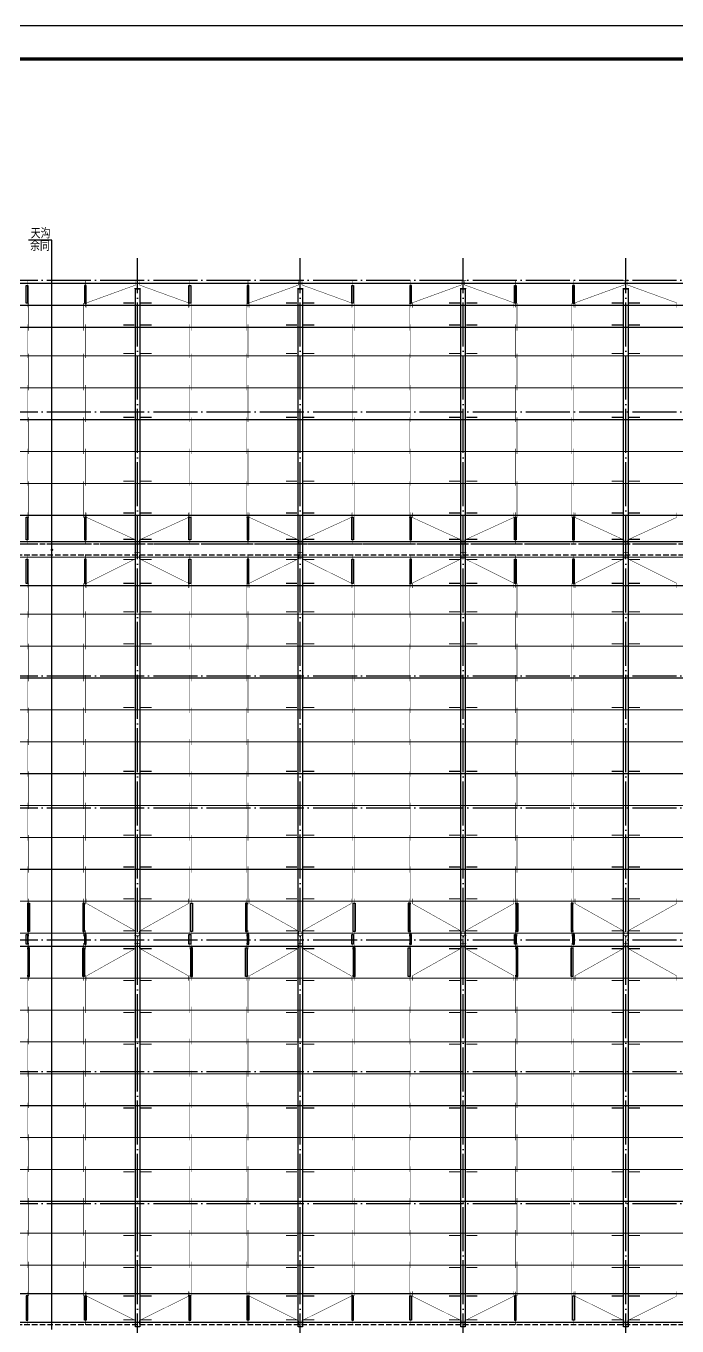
# Model space of a CAD drawing. Extents: x 8844666 to 9156203, y 1662182 to 2655606.
# Drawn here: x 8949517 to 8979117, y 2014410 to 2073532 of the extents above; entities that cross this region are included whole.
import ezdxf

# ---------------------------------------------------------------- set-up
doc = ezdxf.new("R2010")
doc.units = 0
doc.header["$LTSCALE"] = 1000
doc.header["$MEASUREMENT"] = 0
doc.linetypes.add('DASH', pattern=[0.35, 0.25, -0.1])
doc.linetypes.add('DOTE', pattern=[2.42, 2, -0.2, 0.02, -0.2])
for name, color, linetype in [('DIM_LEAD', 3, 'CONTINUOUS'), ('DOTE', 8, 'DOTE'), ('PUB_TITLE', 4, 'CONTINUOUS'), ('屋面隅撑', 6, 'CONTINUOUS'), ('柱', 2, 'CONTINUOUS'), ('标注文字', 3, 'CONTINUOUS'), ('梁', 4, 'CONTINUOUS'), ('檩条', 150, 'CONTINUOUS'), ('檩条拉条', 1, 'CONTINUOUS')]:
    doc.layers.add(name, color=color, linetype=linetype)
doc.styles.add('TSSD_REIN', font='atssdeng.shx', dxfattribs={"width": 0.7, "bigfont": 'atssdchn.shx'})

msp = doc.modelspace()

# ---------------------------------------------------------------- hatches: boundary and pattern name
at = {"layer": '柱'}
for points in [[(8954729.3, 2061578.5), (8954449.3, 2061578.5), (8954449.3, 2061610.5), (8954577.3, 2061610.5), (8954577.3, 2061946.5), (8954449.3, 2061946.5), (8954449.3, 2061978.5), (8954729.3, 2061978.5), (8954729.3, 2061946.5), (8954601.3, 2061946.5), (8954601.3, 2061610.5), (8954729.3, 2061610.5)], [(8962129.3, 2061578.5), (8961849.3, 2061578.5), (8961849.3, 2061610.5), (8961977.3, 2061610.5), (8961977.3, 2061946.5), (8961849.3, 2061946.5), (8961849.3, 2061978.5), (8962129.3, 2061978.5), (8962129.3, 2061946.5), (8962001.3, 2061946.5), (8962001.3, 2061610.5), (8962129.3, 2061610.5)], [(8969529.3, 2061578.5), (8969249.3, 2061578.5), (8969249.3, 2061610.5), (8969377.3, 2061610.5), (8969377.3, 2061946.5), (8969249.3, 2061946.5), (8969249.3, 2061978.5), (8969529.3, 2061978.5), (8969529.3, 2061946.5), (8969401.3, 2061946.5), (8969401.3, 2061610.5), (8969529.3, 2061610.5)], [(8976929.3, 2061578.5), (8976649.3, 2061578.5), (8976649.3, 2061610.5), (8976777.3, 2061610.5), (8976777.3, 2061946.5), (8976649.3, 2061946.5), (8976649.3, 2061978.5), (8976929.3, 2061978.5), (8976929.3, 2061946.5), (8976801.3, 2061946.5), (8976801.3, 2061610.5), (8976929.3, 2061610.5)], [(8954729.3, 2049578.5), (8954449.3, 2049578.5), (8954449.3, 2049610.5), (8954577.3, 2049610.5), (8954577.3, 2049946.5), (8954449.3, 2049946.5), (8954449.3, 2049978.5), (8954729.3, 2049978.5), (8954729.3, 2049946.5), (8954601.3, 2049946.5), (8954601.3, 2049610.5), (8954729.3, 2049610.5)], [(8962129.3, 2049578.5), (8961849.3, 2049578.5), (8961849.3, 2049610.5), (8961977.3, 2049610.5), (8961977.3, 2049946.5), (8961849.3, 2049946.5), (8961849.3, 2049978.5), (8962129.3, 2049978.5), (8962129.3, 2049946.5), (8962001.3, 2049946.5), (8962001.3, 2049610.5), (8962129.3, 2049610.5)], [(8969529.3, 2049578.5), (8969249.3, 2049578.5), (8969249.3, 2049610.5), (8969377.3, 2049610.5), (8969377.3, 2049946.5), (8969249.3, 2049946.5), (8969249.3, 2049978.5), (8969529.3, 2049978.5), (8969529.3, 2049946.5), (8969401.3, 2049946.5), (8969401.3, 2049610.5), (8969529.3, 2049610.5)], [(8976929.3, 2049578.5), (8976649.3, 2049578.5), (8976649.3, 2049610.5), (8976777.3, 2049610.5), (8976777.3, 2049946.5), (8976649.3, 2049946.5), (8976649.3, 2049978.5), (8976929.3, 2049978.5), (8976929.3, 2049946.5), (8976801.3, 2049946.5), (8976801.3, 2049610.5), (8976929.3, 2049610.5)], [(8954729.3, 2031778.5), (8954449.3, 2031778.5), (8954449.3, 2031810.5), (8954577.3, 2031810.5), (8954577.3, 2032146.5), (8954449.3, 2032146.5), (8954449.3, 2032178.5), (8954729.3, 2032178.5), (8954729.3, 2032146.5), (8954601.3, 2032146.5), (8954601.3, 2031810.5), (8954729.3, 2031810.5)], [(8962129.3, 2031778.5), (8961849.3, 2031778.5), (8961849.3, 2031810.5), (8961977.3, 2031810.5), (8961977.3, 2032146.5), (8961849.3, 2032146.5), (8961849.3, 2032178.5), (8962129.3, 2032178.5), (8962129.3, 2032146.5), (8962001.3, 2032146.5), (8962001.3, 2031810.5), (8962129.3, 2031810.5)], [(8969529.3, 2031778.5), (8969249.3, 2031778.5), (8969249.3, 2031810.5), (8969377.3, 2031810.5), (8969377.3, 2032146.5), (8969249.3, 2032146.5), (8969249.3, 2032178.5), (8969529.3, 2032178.5), (8969529.3, 2032146.5), (8969401.3, 2032146.5), (8969401.3, 2031810.5), (8969529.3, 2031810.5)], [(8976929.3, 2031778.5), (8976649.3, 2031778.5), (8976649.3, 2031810.5), (8976777.3, 2031810.5), (8976777.3, 2032146.5), (8976649.3, 2032146.5), (8976649.3, 2032178.5), (8976929.3, 2032178.5), (8976929.3, 2032146.5), (8976801.3, 2032146.5), (8976801.3, 2031810.5), (8976929.3, 2031810.5)]]:
    msp.add_hatch(color=2, dxfattribs=at).paths.add_polyline_path(points)

# ---------------------------------------------------------------- linework, layer by layer
at = {"layer": 'DIM_LEAD'}
msp.add_lwpolyline([(8950696.1, 2014250), (8950696.1, 2063797.3), (8949637.3, 2063797.3)], dxfattribs=at)
at = {"layer": 'DIM_LEAD', "const_width": 60}
msp.add_lwpolyline([(8950666.1, 2049707.9, 1), (8950726.1, 2049707.9, 1)], format="xyb", close=True, dxfattribs=at)
at = {"layer": 'DOTE'}
for p, q in [((8954589.3, 2012978.5), (8954589.3, 2062978.5)), ((8961989.3, 2012978.5), (8961989.3, 2062978.5)), ((8969389.3, 2012978.5), (8969389.3, 2062978.5)), ((8976789.3, 2012978.5), (8976789.3, 2062978.5)), ((8916589.3, 2061978.5), (9125789.3, 2061978.5)), ((8916589.3, 2055978.5), (9125789.3, 2055978.5)), ((8916589.3, 2049978.5), (9125789.3, 2049978.5)), ((8916589.3, 2043978.5), (9125789.3, 2043978.5)), ((8916589.3, 2037978.5), (9125789.3, 2037978.5)), ((8916589.3, 2031978.5), (9125789.3, 2031978.5)), ((8916589.3, 2025978.5), (9125789.3, 2025978.5)), ((8916589.3, 2019978.5), (9125789.3, 2019978.5))]:
    msp.add_line(p, q, dxfattribs=at)
at = {"layer": 'PUB_TITLE'}
msp.add_lwpolyline([(8903902.8, 1984431.6), (9156202.8, 1984431.6), (9156202.8, 2073531.6), (8903902.8, 2073531.6)], close=True, dxfattribs=at)
at = {"layer": 'PUB_TITLE', "const_width": 150}
msp.add_lwpolyline([(8907652.8, 1985931.6), (9154702.8, 1985931.6), (9154702.8, 2072031.6), (8907652.8, 2072031.6)], close=True, dxfattribs=at)
at = {"layer": '屋面隅撑', "const_width": 50}
for points in [[(8953945.9, 2060934.9), (8954445.9, 2060934.9)], [(8955232.7, 2060934.9), (8954732.7, 2060934.9)], [(8961345.9, 2060934.9), (8961845.9, 2060934.9)], [(8962632.7, 2060934.9), (8962132.7, 2060934.9)], [(8968745.9, 2060934.9), (8969245.9, 2060934.9)], [(8970032.7, 2060934.9), (8969532.7, 2060934.9)], [(8976145.9, 2060934.9), (8976645.9, 2060934.9)], [(8977432.7, 2060934.9), (8976932.7, 2060934.9)], [(8953945.9, 2059934.9), (8954445.9, 2059934.9)], [(8955232.7, 2059934.9), (8954732.7, 2059934.9)], [(8961345.9, 2059934.9), (8961845.9, 2059934.9)], [(8962632.7, 2059934.9), (8962132.7, 2059934.9)], [(8968745.9, 2059934.9), (8969245.9, 2059934.9)], [(8970032.7, 2059934.9), (8969532.7, 2059934.9)], [(8976145.9, 2059934.9), (8976645.9, 2059934.9)], [(8977432.7, 2059934.9), (8976932.7, 2059934.9)], [(8953945.9, 2058634.9), (8954445.9, 2058634.9)], [(8955232.7, 2058634.9), (8954732.7, 2058634.9)], [(8961345.9, 2058634.9), (8961845.9, 2058634.9)], [(8962632.7, 2058634.9), (8962132.7, 2058634.9)], [(8968745.9, 2058634.9), (8969245.9, 2058634.9)], [(8970032.7, 2058634.9), (8969532.7, 2058634.9)], [(8976145.9, 2058634.9), (8976645.9, 2058634.9)], [(8977432.7, 2058634.9), (8976932.7, 2058634.9)], [(8953945.9, 2055734.9), (8954445.9, 2055734.9)], [(8955232.7, 2055734.9), (8954732.7, 2055734.9)], [(8961345.9, 2055734.9), (8961845.9, 2055734.9)], [(8962632.7, 2055734.9), (8962132.7, 2055734.9)], [(8968745.9, 2055734.9), (8969245.9, 2055734.9)], [(8970032.7, 2055734.9), (8969532.7, 2055734.9)], [(8976145.9, 2055734.9), (8976645.9, 2055734.9)], [(8977432.7, 2055734.9), (8976932.7, 2055734.9)], [(8953945.9, 2052834.9), (8954445.9, 2052834.9)], [(8955232.7, 2052834.9), (8954732.7, 2052834.9)], [(8961345.9, 2052834.9), (8961845.9, 2052834.9)], [(8962632.7, 2052834.9), (8962132.7, 2052834.9)], [(8968745.9, 2052834.9), (8969245.9, 2052834.9)], [(8970032.7, 2052834.9), (8969532.7, 2052834.9)], [(8976145.9, 2052834.9), (8976645.9, 2052834.9)], [(8977432.7, 2052834.9), (8976932.7, 2052834.9)], [(8953945.9, 2051384.9), (8954445.9, 2051384.9)], [(8955232.7, 2051384.9), (8954732.7, 2051384.9)], [(8961345.9, 2051384.9), (8961845.9, 2051384.9)], [(8962632.7, 2051384.9), (8962132.7, 2051384.9)], [(8968745.9, 2051384.9), (8969245.9, 2051384.9)], [(8970032.7, 2051384.9), (8969532.7, 2051384.9)], [(8976145.9, 2051384.9), (8976645.9, 2051384.9)], [(8977432.7, 2051384.9), (8976932.7, 2051384.9)], [(8953945.9, 2050184.9), (8954445.9, 2050184.9)], [(8955232.7, 2050184.9), (8954732.7, 2050184.9)], [(8961345.9, 2050184.9), (8961845.9, 2050184.9)], [(8962632.7, 2050184.9), (8962132.7, 2050184.9)], [(8968745.9, 2050184.9), (8969245.9, 2050184.9)], [(8970032.7, 2050184.9), (8969532.7, 2050184.9)], [(8976145.9, 2050184.9), (8976645.9, 2050184.9)], [(8977432.7, 2050184.9), (8976932.7, 2050184.9)], [(8953945.9, 2049272.2), (8954445.9, 2049272.2)], [(8955232.7, 2049272.2), (8954732.7, 2049272.2)], [(8961345.9, 2049272.2), (8961845.9, 2049272.2)], [(8962632.7, 2049272.2), (8962132.7, 2049272.2)], [(8968745.9, 2049272.2), (8969245.9, 2049272.2)], [(8970032.7, 2049272.2), (8969532.7, 2049272.2)], [(8976145.9, 2049272.2), (8976645.9, 2049272.2)], [(8977432.7, 2049272.2), (8976932.7, 2049272.2)], [(8953945.9, 2048184.9), (8954445.9, 2048184.9)], [(8955232.7, 2048184.9), (8954732.7, 2048184.9)], [(8961345.9, 2048184.9), (8961845.9, 2048184.9)], [(8962632.7, 2048184.9), (8962132.7, 2048184.9)], [(8968745.9, 2048184.9), (8969245.9, 2048184.9)], [(8970032.7, 2048184.9), (8969532.7, 2048184.9)], [(8976145.9, 2048184.9), (8976645.9, 2048184.9)], [(8977432.7, 2048184.9), (8976932.7, 2048184.9)], [(8953945.9, 2046884.9), (8954445.9, 2046884.9)], [(8955232.7, 2046884.9), (8954732.7, 2046884.9)], [(8961345.9, 2046884.9), (8961845.9, 2046884.9)], [(8962632.7, 2046884.9), (8962132.7, 2046884.9)], [(8968745.9, 2046884.9), (8969245.9, 2046884.9)], [(8970032.7, 2046884.9), (8969532.7, 2046884.9)], [(8976145.9, 2046884.9), (8976645.9, 2046884.9)], [(8977432.7, 2046884.9), (8976932.7, 2046884.9)], [(8953945.9, 2045434.9), (8954445.9, 2045434.9)], [(8955232.7, 2045434.9), (8954732.7, 2045434.9)], [(8961345.9, 2045434.9), (8961845.9, 2045434.9)], [(8962632.7, 2045434.9), (8962132.7, 2045434.9)], [(8968745.9, 2045434.9), (8969245.9, 2045434.9)], [(8970032.7, 2045434.9), (8969532.7, 2045434.9)], [(8976145.9, 2045434.9), (8976645.9, 2045434.9)], [(8977432.7, 2045434.9), (8976932.7, 2045434.9)], [(8953945.9, 2042534.9), (8954445.9, 2042534.9)], [(8955232.7, 2042534.9), (8954732.7, 2042534.9)], [(8961345.9, 2042534.9), (8961845.9, 2042534.9)], [(8962632.7, 2042534.9), (8962132.7, 2042534.9)], [(8968745.9, 2042534.9), (8969245.9, 2042534.9)], [(8970032.7, 2042534.9), (8969532.7, 2042534.9)], [(8976145.9, 2042534.9), (8976645.9, 2042534.9)], [(8977432.7, 2042534.9), (8976932.7, 2042534.9)], [(8953945.9, 2039634.9), (8954445.9, 2039634.9)], [(8955232.7, 2039634.9), (8954732.7, 2039634.9)], [(8961345.9, 2039634.9), (8961845.9, 2039634.9)], [(8962632.7, 2039634.9), (8962132.7, 2039634.9)], [(8968745.9, 2039634.9), (8969245.9, 2039634.9)], [(8970032.7, 2039634.9), (8969532.7, 2039634.9)], [(8976145.9, 2039634.9), (8976645.9, 2039634.9)], [(8977432.7, 2039634.9), (8976932.7, 2039634.9)], [(8953945.9, 2036734.9), (8954445.9, 2036734.9)], [(8955232.7, 2036734.9), (8954732.7, 2036734.9)], [(8961345.9, 2036734.9), (8961845.9, 2036734.9)], [(8962632.7, 2036734.9), (8962132.7, 2036734.9)], [(8968745.9, 2036734.9), (8969245.9, 2036734.9)], [(8970032.7, 2036734.9), (8969532.7, 2036734.9)], [(8976145.9, 2036734.9), (8976645.9, 2036734.9)], [(8977432.7, 2036734.9), (8976932.7, 2036734.9)], [(8953945.9, 2035284.9), (8954445.9, 2035284.9)], [(8955232.7, 2035284.9), (8954732.7, 2035284.9)], [(8961345.9, 2035284.9), (8961845.9, 2035284.9)], [(8962632.7, 2035284.9), (8962132.7, 2035284.9)], [(8968745.9, 2035284.9), (8969245.9, 2035284.9)], [(8970032.7, 2035284.9), (8969532.7, 2035284.9)], [(8976145.9, 2035284.9), (8976645.9, 2035284.9)], [(8977432.7, 2035284.9), (8976932.7, 2035284.9)], [(8953945.9, 2033834.9), (8954445.9, 2033834.9)], [(8955232.7, 2033834.9), (8954732.7, 2033834.9)], [(8961345.9, 2033834.9), (8961845.9, 2033834.9)], [(8962632.7, 2033834.9), (8962132.7, 2033834.9)], [(8968745.9, 2033834.9), (8969245.9, 2033834.9)], [(8970032.7, 2033834.9), (8969532.7, 2033834.9)], [(8976145.9, 2033834.9), (8976645.9, 2033834.9)], [(8977432.7, 2033834.9), (8976932.7, 2033834.9)], [(8953945.9, 2032384.9), (8954445.9, 2032384.9)], [(8955232.7, 2032384.9), (8954732.7, 2032384.9)], [(8961345.9, 2032384.9), (8961845.9, 2032384.9)], [(8962632.7, 2032384.9), (8962132.7, 2032384.9)], [(8968745.9, 2032384.9), (8969245.9, 2032384.9)], [(8970032.7, 2032384.9), (8969532.7, 2032384.9)], [(8976145.9, 2032384.9), (8976645.9, 2032384.9)], [(8977432.7, 2032384.9), (8976932.7, 2032384.9)], [(8953945.9, 2031572.2), (8954445.9, 2031572.2)], [(8955232.7, 2031572.2), (8954732.7, 2031572.2)], [(8961345.9, 2031572.2), (8961845.9, 2031572.2)], [(8962632.7, 2031572.2), (8962132.7, 2031572.2)], [(8968745.9, 2031572.2), (8969245.9, 2031572.2)], [(8970032.7, 2031572.2), (8969532.7, 2031572.2)], [(8976145.9, 2031572.2), (8976645.9, 2031572.2)], [(8977432.7, 2031572.2), (8976932.7, 2031572.2)], [(8953945.9, 2030122.2), (8954445.9, 2030122.2)], [(8955232.7, 2030122.2), (8954732.7, 2030122.2)], [(8961345.9, 2030122.2), (8961845.9, 2030122.2)], [(8962632.7, 2030122.2), (8962132.7, 2030122.2)], [(8968745.9, 2030122.2), (8969245.9, 2030122.2)], [(8970032.7, 2030122.2), (8969532.7, 2030122.2)], [(8976145.9, 2030122.2), (8976645.9, 2030122.2)], [(8977432.7, 2030122.2), (8976932.7, 2030122.2)], [(8953945.9, 2028672.2), (8954445.9, 2028672.2)], [(8955232.7, 2028672.2), (8954732.7, 2028672.2)], [(8961345.9, 2028672.2), (8961845.9, 2028672.2)], [(8962632.7, 2028672.2), (8962132.7, 2028672.2)], [(8968745.9, 2028672.2), (8969245.9, 2028672.2)], [(8970032.7, 2028672.2), (8969532.7, 2028672.2)], [(8976145.9, 2028672.2), (8976645.9, 2028672.2)], [(8977432.7, 2028672.2), (8976932.7, 2028672.2)], [(8953945.9, 2027222.2), (8954445.9, 2027222.2)], [(8955232.7, 2027222.2), (8954732.7, 2027222.2)], [(8961345.9, 2027222.2), (8961845.9, 2027222.2)], [(8962632.7, 2027222.2), (8962132.7, 2027222.2)], [(8968745.9, 2027222.2), (8969245.9, 2027222.2)], [(8970032.7, 2027222.2), (8969532.7, 2027222.2)], [(8976145.9, 2027222.2), (8976645.9, 2027222.2)], [(8977432.7, 2027222.2), (8976932.7, 2027222.2)], [(8953945.9, 2024322.2), (8954445.9, 2024322.2)], [(8955232.7, 2024322.2), (8954732.7, 2024322.2)], [(8961345.9, 2024322.2), (8961845.9, 2024322.2)], [(8962632.7, 2024322.2), (8962132.7, 2024322.2)], [(8968745.9, 2024322.2), (8969245.9, 2024322.2)], [(8970032.7, 2024322.2), (8969532.7, 2024322.2)], [(8976145.9, 2024322.2), (8976645.9, 2024322.2)], [(8977432.7, 2024322.2), (8976932.7, 2024322.2)], [(8953945.9, 2021422.2), (8954445.9, 2021422.2)], [(8955232.7, 2021422.2), (8954732.7, 2021422.2)], [(8961345.9, 2021422.2), (8961845.9, 2021422.2)], [(8962632.7, 2021422.2), (8962132.7, 2021422.2)], [(8968745.9, 2021422.2), (8969245.9, 2021422.2)], [(8970032.7, 2021422.2), (8969532.7, 2021422.2)], [(8976145.9, 2021422.2), (8976645.9, 2021422.2)], [(8977432.7, 2021422.2), (8976932.7, 2021422.2)], [(8953945.9, 2018522.2), (8954445.9, 2018522.2)], [(8955232.7, 2018522.2), (8954732.7, 2018522.2)], [(8961345.9, 2018522.2), (8961845.9, 2018522.2)], [(8962632.7, 2018522.2), (8962132.7, 2018522.2)], [(8968745.9, 2018522.2), (8969245.9, 2018522.2)], [(8970032.7, 2018522.2), (8969532.7, 2018522.2)], [(8976145.9, 2018522.2), (8976645.9, 2018522.2)], [(8977432.7, 2018522.2), (8976932.7, 2018522.2)], [(8953945.9, 2017072.2), (8954445.9, 2017072.2)], [(8955232.7, 2017072.2), (8954732.7, 2017072.2)], [(8961345.9, 2017072.2), (8961845.9, 2017072.2)], [(8962632.7, 2017072.2), (8962132.7, 2017072.2)], [(8968745.9, 2017072.2), (8969245.9, 2017072.2)], [(8970032.7, 2017072.2), (8969532.7, 2017072.2)], [(8976145.9, 2017072.2), (8976645.9, 2017072.2)], [(8977432.7, 2017072.2), (8976932.7, 2017072.2)], [(8953945.9, 2015772.2), (8954445.9, 2015772.2)], [(8955232.7, 2015772.2), (8954732.7, 2015772.2)], [(8961345.9, 2015772.2), (8961845.9, 2015772.2)], [(8962632.7, 2015772.2), (8962132.7, 2015772.2)], [(8968745.9, 2015772.2), (8969245.9, 2015772.2)], [(8970032.7, 2015772.2), (8969532.7, 2015772.2)], [(8976145.9, 2015772.2), (8976645.9, 2015772.2)], [(8977432.7, 2015772.2), (8976932.7, 2015772.2)], [(8953945.9, 2014684.9), (8954445.9, 2014684.9)], [(8955232.7, 2014684.9), (8954732.7, 2014684.9)], [(8961345.9, 2014684.9), (8961845.9, 2014684.9)], [(8962632.7, 2014684.9), (8962132.7, 2014684.9)], [(8968745.9, 2014684.9), (8969245.9, 2014684.9)], [(8970032.7, 2014684.9), (8969532.7, 2014684.9)], [(8976145.9, 2014684.9), (8976645.9, 2014684.9)], [(8977432.7, 2014684.9), (8976932.7, 2014684.9)]]:
    msp.add_lwpolyline(points, dxfattribs=at)
at = {"layer": '柱', "color": 2, "const_width": 5}
for points in [[(8954729.3, 2061578.5), (8954449.3, 2061578.5), (8954449.3, 2061610.5), (8954577.3, 2061610.5), (8954577.3, 2061946.5), (8954449.3, 2061946.5), (8954449.3, 2061978.5), (8954729.3, 2061978.5), (8954729.3, 2061946.5), (8954601.3, 2061946.5), (8954601.3, 2061610.5), (8954729.3, 2061610.5)], [(8962129.3, 2061578.5), (8961849.3, 2061578.5), (8961849.3, 2061610.5), (8961977.3, 2061610.5), (8961977.3, 2061946.5), (8961849.3, 2061946.5), (8961849.3, 2061978.5), (8962129.3, 2061978.5), (8962129.3, 2061946.5), (8962001.3, 2061946.5), (8962001.3, 2061610.5), (8962129.3, 2061610.5)], [(8969529.3, 2061578.5), (8969249.3, 2061578.5), (8969249.3, 2061610.5), (8969377.3, 2061610.5), (8969377.3, 2061946.5), (8969249.3, 2061946.5), (8969249.3, 2061978.5), (8969529.3, 2061978.5), (8969529.3, 2061946.5), (8969401.3, 2061946.5), (8969401.3, 2061610.5), (8969529.3, 2061610.5)], [(8976929.3, 2061578.5), (8976649.3, 2061578.5), (8976649.3, 2061610.5), (8976777.3, 2061610.5), (8976777.3, 2061946.5), (8976649.3, 2061946.5), (8976649.3, 2061978.5), (8976929.3, 2061978.5), (8976929.3, 2061946.5), (8976801.3, 2061946.5), (8976801.3, 2061610.5), (8976929.3, 2061610.5)], [(8954729.3, 2049578.5), (8954449.3, 2049578.5), (8954449.3, 2049610.5), (8954577.3, 2049610.5), (8954577.3, 2049946.5), (8954449.3, 2049946.5), (8954449.3, 2049978.5), (8954729.3, 2049978.5), (8954729.3, 2049946.5), (8954601.3, 2049946.5), (8954601.3, 2049610.5), (8954729.3, 2049610.5)], [(8962129.3, 2049578.5), (8961849.3, 2049578.5), (8961849.3, 2049610.5), (8961977.3, 2049610.5), (8961977.3, 2049946.5), (8961849.3, 2049946.5), (8961849.3, 2049978.5), (8962129.3, 2049978.5), (8962129.3, 2049946.5), (8962001.3, 2049946.5), (8962001.3, 2049610.5), (8962129.3, 2049610.5)], [(8969529.3, 2049578.5), (8969249.3, 2049578.5), (8969249.3, 2049610.5), (8969377.3, 2049610.5), (8969377.3, 2049946.5), (8969249.3, 2049946.5), (8969249.3, 2049978.5), (8969529.3, 2049978.5), (8969529.3, 2049946.5), (8969401.3, 2049946.5), (8969401.3, 2049610.5), (8969529.3, 2049610.5)], [(8976929.3, 2049578.5), (8976649.3, 2049578.5), (8976649.3, 2049610.5), (8976777.3, 2049610.5), (8976777.3, 2049946.5), (8976649.3, 2049946.5), (8976649.3, 2049978.5), (8976929.3, 2049978.5), (8976929.3, 2049946.5), (8976801.3, 2049946.5), (8976801.3, 2049610.5), (8976929.3, 2049610.5)], [(8954729.3, 2031778.5), (8954449.3, 2031778.5), (8954449.3, 2031810.5), (8954577.3, 2031810.5), (8954577.3, 2032146.5), (8954449.3, 2032146.5), (8954449.3, 2032178.5), (8954729.3, 2032178.5), (8954729.3, 2032146.5), (8954601.3, 2032146.5), (8954601.3, 2031810.5), (8954729.3, 2031810.5)], [(8962129.3, 2031778.5), (8961849.3, 2031778.5), (8961849.3, 2031810.5), (8961977.3, 2031810.5), (8961977.3, 2032146.5), (8961849.3, 2032146.5), (8961849.3, 2032178.5), (8962129.3, 2032178.5), (8962129.3, 2032146.5), (8962001.3, 2032146.5), (8962001.3, 2031810.5), (8962129.3, 2031810.5)], [(8969529.3, 2031778.5), (8969249.3, 2031778.5), (8969249.3, 2031810.5), (8969377.3, 2031810.5), (8969377.3, 2032146.5), (8969249.3, 2032146.5), (8969249.3, 2032178.5), (8969529.3, 2032178.5), (8969529.3, 2032146.5), (8969401.3, 2032146.5), (8969401.3, 2031810.5), (8969529.3, 2031810.5)], [(8976929.3, 2031778.5), (8976649.3, 2031778.5), (8976649.3, 2031810.5), (8976777.3, 2031810.5), (8976777.3, 2032146.5), (8976649.3, 2032146.5), (8976649.3, 2032178.5), (8976929.3, 2032178.5), (8976929.3, 2032146.5), (8976801.3, 2032146.5), (8976801.3, 2031810.5), (8976929.3, 2031810.5)]]:
    msp.add_lwpolyline(points, close=True, dxfattribs=at)
at = {"layer": '梁'}
for points in [[(8954489.3, 2061578.5), (8954689.3, 2061578.5), (8954689.3, 2014378.5), (8954489.3, 2014378.5)], [(8961889.3, 2061578.5), (8962089.3, 2061578.5), (8962089.3, 2014378.5), (8961889.3, 2014378.5)], [(8969289.3, 2061578.5), (8969489.3, 2061578.5), (8969489.3, 2014378.5), (8969289.3, 2014378.5)], [(8976689.3, 2061578.5), (8976889.3, 2061578.5), (8976889.3, 2014378.5), (8976689.3, 2014378.5)]]:
    msp.add_lwpolyline(points, close=True, dxfattribs=at)
at = {"layer": '檩条', "const_width": 50}
for points in [[(8917589.3, 2061828.5), (9021329.3, 2061828.5)], [(8917589.3, 2060828.5), (9021329.3, 2060828.5)], [(8917589.3, 2059828.5), (9021329.3, 2059828.5)], [(8917589.3, 2058528.5), (9021329.3, 2058528.5)], [(8917589.3, 2057078.5), (9021329.3, 2057078.5)], [(8917589.3, 2055628.5), (9021329.3, 2055628.5)], [(8917589.3, 2054178.5), (9021329.3, 2054178.5)], [(8917589.3, 2052728.5), (9021329.3, 2052728.5)], [(8917589.3, 2051278.5), (9021329.3, 2051278.5)], [(8917589.3, 2050078.5), (9021329.3, 2050078.5)], [(8917589.3, 2049378.5), (9124789.3, 2049378.5)], [(8917589.3, 2048078.5), (9124789.3, 2048078.5)], [(8917589.3, 2046778.5), (9124789.3, 2046778.5)], [(8917589.3, 2045328.5), (9124789.3, 2045328.5)], [(8917589.3, 2043878.5), (9124789.3, 2043878.5)], [(8917589.3, 2042428.5), (9124789.3, 2042428.5)], [(8917589.3, 2040978.5), (9124789.3, 2040978.5)], [(8917589.3, 2039528.5), (9124789.3, 2039528.5)], [(8917589.3, 2038078.5), (9124789.3, 2038078.5)], [(8917589.3, 2036628.5), (9124789.3, 2036628.5)], [(8917589.3, 2035178.5), (9124789.3, 2035178.5)], [(8917589.3, 2033728.5), (9124789.3, 2033728.5)], [(8917589.3, 2032278.5), (9124789.3, 2032278.5)], [(8917589.3, 2031678.5), (9124789.3, 2031678.5)], [(8917589.3, 2030228.5), (9124789.3, 2030228.5)], [(8917589.3, 2028778.5), (9124789.3, 2028778.5)], [(8917589.3, 2027328.5), (9124789.3, 2027328.5)], [(8917589.3, 2025878.5), (9124789.3, 2025878.5)], [(8917589.3, 2024428.5), (9124789.3, 2024428.5)], [(8917589.3, 2022978.5), (9124789.3, 2022978.5)], [(8917589.3, 2021528.5), (9124789.3, 2021528.5)], [(8917589.3, 2020078.5), (9124789.3, 2020078.5)], [(8917589.3, 2018628.5), (9124789.3, 2018628.5)], [(8917589.3, 2017178.5), (9124789.3, 2017178.5)], [(8917589.3, 2015878.5), (9124789.3, 2015878.5)], [(8917589.3, 2014578.5), (9124789.3, 2014578.5)]]:
    msp.add_lwpolyline(points, dxfattribs=at)
at = {"layer": '檩条', "linetype": 'DASH'}
for points in [[(8917589.3, 2049978.5), (9124789.3, 2049978.5)], [(8917589.3, 2049478.5), (9124789.3, 2049478.5)], [(8917589.3, 2014478.5), (9124789.3, 2014478.5)]]:
    msp.add_lwpolyline(points, dxfattribs=at)
at = {"layer": '檩条拉条', "color": 3}
for points in [[(8949526.5, 2061737.1), (8949606.5, 2061737.1), (8949606.5, 2060920.7), (8949526.5, 2060920.7)], [(8952252.2, 2061737.1), (8952172.2, 2061737.1), (8952172.2, 2060920.7), (8952252.2, 2060920.7)], [(8956926.5, 2061737.1), (8957006.5, 2061737.1), (8957006.5, 2060920.7), (8956926.5, 2060920.7)], [(8959652.2, 2061737.1), (8959572.2, 2061737.1), (8959572.2, 2060920.7), (8959652.2, 2060920.7)], [(8964326.5, 2061737.1), (8964406.5, 2061737.1), (8964406.5, 2060920.7), (8964326.5, 2060920.7)], [(8967052.2, 2061737.1), (8966972.2, 2061737.1), (8966972.2, 2060920.7), (8967052.2, 2060920.7)], [(8971726.5, 2061737.1), (8971806.5, 2061737.1), (8971806.5, 2060920.7), (8971726.5, 2060920.7)], [(8974452.2, 2061737.1), (8974372.2, 2061737.1), (8974372.2, 2060920.7), (8974452.2, 2060920.7)], [(8949526.5, 2051187.1), (8949606.5, 2051187.1), (8949606.5, 2050155.7), (8949526.5, 2050155.7)], [(8952252.2, 2051187.1), (8952172.2, 2051187.1), (8952172.2, 2050155.7), (8952252.2, 2050155.7)], [(8956926.5, 2051187.1), (8957006.5, 2051187.1), (8957006.5, 2050155.7), (8956926.5, 2050155.7)], [(8959652.2, 2051187.1), (8959572.2, 2051187.1), (8959572.2, 2050155.7), (8959652.2, 2050155.7)], [(8964326.5, 2051187.1), (8964406.5, 2051187.1), (8964406.5, 2050155.7), (8964326.5, 2050155.7)], [(8967052.2, 2051187.1), (8966972.2, 2051187.1), (8966972.2, 2050155.7), (8967052.2, 2050155.7)], [(8971726.5, 2051187.1), (8971806.5, 2051187.1), (8971806.5, 2050155.7), (8971726.5, 2050155.7)], [(8974452.2, 2051187.1), (8974372.2, 2051187.1), (8974372.2, 2050155.7), (8974452.2, 2050155.7)], [(8949526.5, 2049287.1), (8949606.5, 2049287.1), (8949606.5, 2048170.7), (8949526.5, 2048170.7)], [(8952252.2, 2049287.1), (8952172.2, 2049287.1), (8952172.2, 2048170.7), (8952252.2, 2048170.7)], [(8956926.5, 2049287.1), (8957006.5, 2049287.1), (8957006.5, 2048170.7), (8956926.5, 2048170.7)], [(8959652.2, 2049287.1), (8959572.2, 2049287.1), (8959572.2, 2048170.7), (8959652.2, 2048170.7)], [(8964326.5, 2049287.1), (8964406.5, 2049287.1), (8964406.5, 2048170.7), (8964326.5, 2048170.7)], [(8967052.2, 2049287.1), (8966972.2, 2049287.1), (8966972.2, 2048170.7), (8967052.2, 2048170.7)], [(8971726.5, 2049287.1), (8971806.5, 2049287.1), (8971806.5, 2048170.7), (8971726.5, 2048170.7)], [(8974452.2, 2049287.1), (8974372.2, 2049287.1), (8974372.2, 2048170.7), (8974452.2, 2048170.7)], [(8949600, 2033645.2), (8949680, 2033645.2), (8949680, 2032349.4), (8949600, 2032349.4)], [(8952178.7, 2033645.2), (8952098.7, 2033645.2), (8952098.7, 2032349.4), (8952178.7, 2032349.4)], [(8957000, 2033645.2), (8957080, 2033645.2), (8957080, 2032349.4), (8957000, 2032349.4)], [(8959578.7, 2033645.2), (8959498.7, 2033645.2), (8959498.7, 2032349.4), (8959578.7, 2032349.4)], [(8964400, 2033645.2), (8964480, 2033645.2), (8964480, 2032349.4), (8964400, 2032349.4)], [(8966978.7, 2033645.2), (8966898.7, 2033645.2), (8966898.7, 2032349.4), (8966978.7, 2032349.4)], [(8971800, 2033645.2), (8971880, 2033645.2), (8971880, 2032349.4), (8971800, 2032349.4)], [(8974378.7, 2033645.2), (8974298.7, 2033645.2), (8974298.7, 2032349.4), (8974378.7, 2032349.4)], [(8949526.5, 2032211.6), (8949606.5, 2032211.6), (8949606.5, 2031773.3), (8949526.5, 2031773.3)], [(8952252.2, 2032211.6), (8952172.2, 2032211.6), (8952172.2, 2031773.3), (8952252.2, 2031773.3)], [(8956926.5, 2032211.6), (8957006.5, 2032211.6), (8957006.5, 2031773.3), (8956926.5, 2031773.3)], [(8959652.2, 2032211.6), (8959572.2, 2032211.6), (8959572.2, 2031773.3), (8959652.2, 2031773.3)], [(8964326.5, 2032211.6), (8964406.5, 2032211.6), (8964406.5, 2031773.3), (8964326.5, 2031773.3)], [(8967052.2, 2032211.6), (8966972.2, 2032211.6), (8966972.2, 2031773.3), (8967052.2, 2031773.3)], [(8971726.5, 2032211.6), (8971806.5, 2032211.6), (8971806.5, 2031773.3), (8971726.5, 2031773.3)], [(8974452.2, 2032211.6), (8974372.2, 2032211.6), (8974372.2, 2031773.3), (8974452.2, 2031773.3)], [(8949600, 2030311.9), (8949680, 2030311.9), (8949680, 2031607.7), (8949600, 2031607.7)], [(8952178.7, 2030311.9), (8952098.7, 2030311.9), (8952098.7, 2031607.7), (8952178.7, 2031607.7)], [(8957000, 2030311.9), (8957080, 2030311.9), (8957080, 2031607.7), (8957000, 2031607.7)], [(8959578.7, 2030311.9), (8959498.7, 2030311.9), (8959498.7, 2031607.7), (8959578.7, 2031607.7)], [(8964400, 2030311.9), (8964480, 2030311.9), (8964480, 2031607.7), (8964400, 2031607.7)], [(8966978.7, 2030311.9), (8966898.7, 2030311.9), (8966898.7, 2031607.7), (8966978.7, 2031607.7)], [(8971800, 2030311.9), (8971880, 2030311.9), (8971880, 2031607.7), (8971800, 2031607.7)], [(8974378.7, 2030311.9), (8974298.7, 2030311.9), (8974298.7, 2031607.7), (8974378.7, 2031607.7)], [(8949526.5, 2014670), (8949606.5, 2014670), (8949606.5, 2015786.4), (8949526.5, 2015786.4)], [(8952252.2, 2014670), (8952172.2, 2014670), (8952172.2, 2015786.4), (8952252.2, 2015786.4)], [(8956926.5, 2014670), (8957006.5, 2014670), (8957006.5, 2015786.4), (8956926.5, 2015786.4)], [(8959652.2, 2014670), (8959572.2, 2014670), (8959572.2, 2015786.4), (8959652.2, 2015786.4)], [(8964326.5, 2014670), (8964406.5, 2014670), (8964406.5, 2015786.4), (8964326.5, 2015786.4)], [(8967052.2, 2014670), (8966972.2, 2014670), (8966972.2, 2015786.4), (8967052.2, 2015786.4)], [(8971726.5, 2014670), (8971806.5, 2014670), (8971806.5, 2015786.4), (8971726.5, 2015786.4)], [(8974452.2, 2014670), (8974372.2, 2014670), (8974372.2, 2015786.4), (8974452.2, 2015786.4)]]:
    msp.add_lwpolyline(points, close=True, dxfattribs=at)
at = {"layer": '檩条拉条', "color": 1, "const_width": 20}
for points in [[(8949566.5, 2061958.8), (8949566.5, 2060734.5)], [(8952212.2, 2061958.8), (8952212.2, 2060734.5)], [(8954514.5, 2061920.2), (8954514.5, 2061755.1), (8952281.3, 2060943.1), (8952281.3, 2060721.5)], [(8954664.2, 2061920.2), (8954664.2, 2061755.1), (8956897.4, 2060943.1), (8956897.4, 2060721.5)], [(8956966.5, 2061958.8), (8956966.5, 2060734.5)], [(8959612.2, 2061958.8), (8959612.2, 2060734.5)], [(8961914.5, 2061920.2), (8961914.5, 2061755.1), (8959681.3, 2060943.1), (8959681.3, 2060721.5)], [(8962064.2, 2061920.2), (8962064.2, 2061755.1), (8964297.4, 2060943.1), (8964297.4, 2060721.5)], [(8964366.5, 2061958.8), (8964366.5, 2060734.5)], [(8967012.2, 2061958.8), (8967012.2, 2060734.5)], [(8969314.5, 2061920.2), (8969314.5, 2061755.1), (8967081.3, 2060943.1), (8967081.3, 2060721.5)], [(8969464.2, 2061920.2), (8969464.2, 2061755.1), (8971697.4, 2060943.1), (8971697.4, 2060721.5)], [(8971766.5, 2061958.8), (8971766.5, 2060734.5)], [(8974412.2, 2061958.8), (8974412.2, 2060734.5)], [(8976714.5, 2061920.2), (8976714.5, 2061755.1), (8974481.3, 2060943.1), (8974481.3, 2060721.5)], [(8976864.2, 2061920.2), (8976864.2, 2061755.1), (8979097.4, 2060943.1), (8979097.4, 2060721.5)], [(8949640, 2060936.6), (8949640, 2059678.7)], [(8952138.7, 2060936.6), (8952138.7, 2059678.7)], [(8957040, 2060936.6), (8957040, 2059678.7)], [(8959538.7, 2060936.6), (8959538.7, 2059678.7)], [(8964440, 2060936.6), (8964440, 2059678.7)], [(8966938.7, 2060936.6), (8966938.7, 2059678.7)], [(8971840, 2060936.6), (8971840, 2059678.7)], [(8974338.7, 2060936.6), (8974338.7, 2059678.7)], [(8949566.5, 2059958.8), (8949566.5, 2058433.6)], [(8952212.2, 2059958.8), (8952212.2, 2058433.6)], [(8956966.5, 2059958.8), (8956966.5, 2058433.6)], [(8959612.2, 2059958.8), (8959612.2, 2058433.6)], [(8964366.5, 2059958.8), (8964366.5, 2058433.6)], [(8967012.2, 2059958.8), (8967012.2, 2058433.6)], [(8971766.5, 2059958.8), (8971766.5, 2058433.6)], [(8974412.2, 2059958.8), (8974412.2, 2058433.6)], [(8949640, 2058635.7), (8949640, 2056963.5)], [(8952138.7, 2058635.7), (8952138.7, 2056963.5)], [(8957040, 2058635.7), (8957040, 2056963.5)], [(8959538.7, 2058635.7), (8959538.7, 2056963.5)], [(8964440, 2058635.7), (8964440, 2056963.5)], [(8966938.7, 2058635.7), (8966938.7, 2056963.5)], [(8971840, 2058635.7), (8971840, 2056963.5)], [(8974338.7, 2058635.7), (8974338.7, 2056963.5)], [(8949566.5, 2057208.8), (8949566.5, 2055527.6)], [(8952212.2, 2057208.8), (8952212.2, 2055527.6)], [(8956966.5, 2057208.8), (8956966.5, 2055527.6)], [(8959612.2, 2057208.8), (8959612.2, 2055527.6)], [(8964366.5, 2057208.8), (8964366.5, 2055527.6)], [(8967012.2, 2057208.8), (8967012.2, 2055527.6)], [(8971766.5, 2057208.8), (8971766.5, 2055527.6)], [(8974412.2, 2057208.8), (8974412.2, 2055527.6)], [(8949640, 2055729.7), (8949640, 2054073)], [(8952138.7, 2055729.7), (8952138.7, 2054073)], [(8957040, 2055729.7), (8957040, 2054073)], [(8959538.7, 2055729.7), (8959538.7, 2054073)], [(8964440, 2055729.7), (8964440, 2054073)], [(8966938.7, 2055729.7), (8966938.7, 2054073)], [(8971840, 2055729.7), (8971840, 2054073)], [(8974338.7, 2055729.7), (8974338.7, 2054073)], [(8949566.5, 2054308.8), (8949566.5, 2052627.6)], [(8952212.2, 2054308.8), (8952212.2, 2052627.6)], [(8956966.5, 2054308.8), (8956966.5, 2052627.6)], [(8959612.2, 2054308.8), (8959612.2, 2052627.6)], [(8964366.5, 2054308.8), (8964366.5, 2052627.6)], [(8967012.2, 2054308.8), (8967012.2, 2052627.6)], [(8971766.5, 2054308.8), (8971766.5, 2052627.6)], [(8974412.2, 2054308.8), (8974412.2, 2052627.6)], [(8949640, 2052829.7), (8949640, 2051173)], [(8952138.7, 2052829.7), (8952138.7, 2051173)], [(8957040, 2052829.7), (8957040, 2051173)], [(8959538.7, 2052829.7), (8959538.7, 2051173)], [(8964440, 2052829.7), (8964440, 2051173)], [(8966938.7, 2052829.7), (8966938.7, 2051173)], [(8971840, 2052829.7), (8971840, 2051173)], [(8974338.7, 2052829.7), (8974338.7, 2051173)], [(8949566.5, 2051408.8), (8949566.5, 2049957.7)], [(8952212.2, 2051408.8), (8952212.2, 2049957.7)], [(8954514.5, 2049991.8), (8954514.5, 2050156.9), (8952281.3, 2051179.6), (8952281.3, 2051401.1)], [(8954664.2, 2049991.8), (8954664.2, 2050156.9), (8956897.4, 2051179.6), (8956897.4, 2051401.1)], [(8956966.5, 2051408.8), (8956966.5, 2049957.7)], [(8959612.2, 2051408.8), (8959612.2, 2049957.7)], [(8961914.5, 2049991.8), (8961914.5, 2050156.9), (8959681.3, 2051179.6), (8959681.3, 2051401.1)], [(8962064.2, 2049991.8), (8962064.2, 2050156.9), (8964297.4, 2051179.6), (8964297.4, 2051401.1)], [(8964366.5, 2051408.8), (8964366.5, 2049957.7)], [(8967012.2, 2051408.8), (8967012.2, 2049957.7)], [(8969314.5, 2049991.8), (8969314.5, 2050156.9), (8967081.3, 2051179.6), (8967081.3, 2051401.1)], [(8969464.2, 2049991.8), (8969464.2, 2050156.9), (8971697.4, 2051179.6), (8971697.4, 2051401.1)], [(8971766.5, 2051408.8), (8971766.5, 2049957.7)], [(8974412.2, 2051408.8), (8974412.2, 2049957.7)], [(8976714.5, 2049991.8), (8976714.5, 2050156.9), (8974481.3, 2051179.6), (8974481.3, 2051401.1)], [(8976864.2, 2049991.8), (8976864.2, 2050156.9), (8979097.4, 2051179.6), (8979097.4, 2051401.1)], [(8949566.5, 2049508.8), (8949566.5, 2047984.5)], [(8952212.2, 2049508.8), (8952212.2, 2047984.5)], [(8954514.5, 2049470.2), (8954514.5, 2049305.1), (8952281.3, 2048193.1), (8952281.3, 2047971.5)], [(8954664.2, 2049470.2), (8954664.2, 2049305.1), (8956897.4, 2048193.1), (8956897.4, 2047971.5)], [(8956966.5, 2049508.8), (8956966.5, 2047984.5)], [(8959612.2, 2049508.8), (8959612.2, 2047984.5)], [(8961914.5, 2049470.2), (8961914.5, 2049305.1), (8959681.3, 2048193.1), (8959681.3, 2047971.5)], [(8962064.2, 2049470.2), (8962064.2, 2049305.1), (8964297.4, 2048193.1), (8964297.4, 2047971.5)], [(8964366.5, 2049508.8), (8964366.5, 2047984.5)], [(8967012.2, 2049508.8), (8967012.2, 2047984.5)], [(8969314.5, 2049470.2), (8969314.5, 2049305.1), (8967081.3, 2048193.1), (8967081.3, 2047971.5)], [(8969464.2, 2049470.2), (8969464.2, 2049305.1), (8971697.4, 2048193.1), (8971697.4, 2047971.5)], [(8971766.5, 2049508.8), (8971766.5, 2047984.5)], [(8974412.2, 2049508.8), (8974412.2, 2047984.5)], [(8976714.5, 2049470.2), (8976714.5, 2049305.1), (8974481.3, 2048193.1), (8974481.3, 2047971.5)], [(8976864.2, 2049470.2), (8976864.2, 2049305.1), (8979097.4, 2048193.1), (8979097.4, 2047971.5)], [(8949640, 2048186.6), (8949640, 2046628.7)], [(8952138.7, 2048186.6), (8952138.7, 2046628.7)], [(8957040, 2048186.6), (8957040, 2046628.7)], [(8959538.7, 2048186.6), (8959538.7, 2046628.7)], [(8964440, 2048186.6), (8964440, 2046628.7)], [(8966938.7, 2048186.6), (8966938.7, 2046628.7)], [(8971840, 2048186.6), (8971840, 2046628.7)], [(8974338.7, 2048186.6), (8974338.7, 2046628.7)], [(8949566.5, 2046908.8), (8949566.5, 2045185.5)], [(8952212.2, 2046908.8), (8952212.2, 2045185.5)], [(8956966.5, 2046908.8), (8956966.5, 2045185.5)], [(8959612.2, 2046908.8), (8959612.2, 2045185.5)], [(8964366.5, 2046908.8), (8964366.5, 2045185.5)], [(8967012.2, 2046908.8), (8967012.2, 2045185.5)], [(8971766.5, 2046908.8), (8971766.5, 2045185.5)], [(8974412.2, 2046908.8), (8974412.2, 2045185.5)], [(8949640, 2045436.6), (8949640, 2043728.7)], [(8952138.7, 2045436.6), (8952138.7, 2043728.7)], [(8957040, 2045436.6), (8957040, 2043728.7)], [(8959538.7, 2045436.6), (8959538.7, 2043728.7)], [(8964440, 2045436.6), (8964440, 2043728.7)], [(8966938.7, 2045436.6), (8966938.7, 2043728.7)], [(8971840, 2045436.6), (8971840, 2043728.7)], [(8974338.7, 2045436.6), (8974338.7, 2043728.7)], [(8949566.5, 2044008.8), (8949566.5, 2042285.5)], [(8952212.2, 2044008.8), (8952212.2, 2042285.5)], [(8956966.5, 2044008.8), (8956966.5, 2042285.5)], [(8959612.2, 2044008.8), (8959612.2, 2042285.5)], [(8964366.5, 2044008.8), (8964366.5, 2042285.5)], [(8967012.2, 2044008.8), (8967012.2, 2042285.5)], [(8971766.5, 2044008.8), (8971766.5, 2042285.5)], [(8974412.2, 2044008.8), (8974412.2, 2042285.5)], [(8949640, 2042536.6), (8949640, 2040828.7)], [(8952138.7, 2042536.6), (8952138.7, 2040828.7)], [(8957040, 2042536.6), (8957040, 2040828.7)], [(8959538.7, 2042536.6), (8959538.7, 2040828.7)], [(8964440, 2042536.6), (8964440, 2040828.7)], [(8966938.7, 2042536.6), (8966938.7, 2040828.7)], [(8971840, 2042536.6), (8971840, 2040828.7)], [(8974338.7, 2042536.6), (8974338.7, 2040828.7)], [(8949566.5, 2041108.8), (8949566.5, 2039385.5)], [(8952212.2, 2041108.8), (8952212.2, 2039385.5)], [(8956966.5, 2041108.8), (8956966.5, 2039385.5)], [(8959612.2, 2041108.8), (8959612.2, 2039385.5)], [(8964366.5, 2041108.8), (8964366.5, 2039385.5)], [(8967012.2, 2041108.8), (8967012.2, 2039385.5)], [(8971766.5, 2041108.8), (8971766.5, 2039385.5)], [(8974412.2, 2041108.8), (8974412.2, 2039385.5)], [(8949640, 2039636.6), (8949640, 2037928.7)], [(8952138.7, 2039636.6), (8952138.7, 2037928.7)], [(8957040, 2039636.6), (8957040, 2037928.7)], [(8959538.7, 2039636.6), (8959538.7, 2037928.7)], [(8964440, 2039636.6), (8964440, 2037928.7)], [(8966938.7, 2039636.6), (8966938.7, 2037928.7)], [(8971840, 2039636.6), (8971840, 2037928.7)], [(8974338.7, 2039636.6), (8974338.7, 2037928.7)], [(8949566.5, 2038208.8), (8949566.5, 2036485.5)], [(8952212.2, 2038208.8), (8952212.2, 2036485.5)], [(8956966.5, 2038208.8), (8956966.5, 2036485.5)], [(8959612.2, 2038208.8), (8959612.2, 2036485.5)], [(8964366.5, 2038208.8), (8964366.5, 2036485.5)], [(8967012.2, 2038208.8), (8967012.2, 2036485.5)], [(8971766.5, 2038208.8), (8971766.5, 2036485.5)], [(8974412.2, 2038208.8), (8974412.2, 2036485.5)], [(8949640, 2036736.6), (8949640, 2035028.7)], [(8952138.7, 2036736.6), (8952138.7, 2035028.7)], [(8957040, 2036736.6), (8957040, 2035028.7)], [(8959538.7, 2036736.6), (8959538.7, 2035028.7)], [(8964440, 2036736.6), (8964440, 2035028.7)], [(8966938.7, 2036736.6), (8966938.7, 2035028.7)], [(8971840, 2036736.6), (8971840, 2035028.7)], [(8974338.7, 2036736.6), (8974338.7, 2035028.7)], [(8949566.5, 2035308.8), (8949566.5, 2033585.5)], [(8952212.2, 2035308.8), (8952212.2, 2033585.5)], [(8956966.5, 2035308.8), (8956966.5, 2033585.5)], [(8959612.2, 2035308.8), (8959612.2, 2033585.5)], [(8964366.5, 2035308.8), (8964366.5, 2033585.5)], [(8967012.2, 2035308.8), (8967012.2, 2033585.5)], [(8971766.5, 2035308.8), (8971766.5, 2033585.5)], [(8974412.2, 2035308.8), (8974412.2, 2033585.5)], [(8949640, 2033836.6), (8949640, 2032128.7)], [(8952138.7, 2033836.6), (8952138.7, 2032128.7)], [(8954514.5, 2032200), (8954514.5, 2032365.2), (8952281.3, 2033619.4), (8952281.3, 2033841)], [(8954664.2, 2032200), (8954664.2, 2032365.2), (8956897.4, 2033619.4), (8956897.4, 2033841)], [(8957040, 2033836.6), (8957040, 2032128.7)], [(8959538.7, 2033836.6), (8959538.7, 2032128.7)], [(8961914.5, 2032200), (8961914.5, 2032365.2), (8959681.3, 2033619.4), (8959681.3, 2033841)], [(8962064.2, 2032200), (8962064.2, 2032365.2), (8964297.4, 2033619.4), (8964297.4, 2033841)], [(8964440, 2033836.6), (8964440, 2032128.7)], [(8966938.7, 2033836.6), (8966938.7, 2032128.7)], [(8969314.5, 2032200), (8969314.5, 2032365.2), (8967081.3, 2033619.4), (8967081.3, 2033841)], [(8969464.2, 2032200), (8969464.2, 2032365.2), (8971697.4, 2033619.4), (8971697.4, 2033841)], [(8971840, 2033836.6), (8971840, 2032128.7)], [(8974338.7, 2033836.6), (8974338.7, 2032128.7)], [(8976714.5, 2032200), (8976714.5, 2032365.2), (8974481.3, 2033619.4), (8974481.3, 2033841)], [(8976864.2, 2032200), (8976864.2, 2032365.2), (8979097.4, 2033619.4), (8979097.4, 2033841)], [(8949566.5, 2032408.8), (8949566.5, 2031547.1)], [(8952212.2, 2032408.8), (8952212.2, 2031547.1)], [(8956966.5, 2032408.8), (8956966.5, 2031547.1)], [(8959612.2, 2032408.8), (8959612.2, 2031547.1)], [(8964366.5, 2032408.8), (8964366.5, 2031547.1)], [(8967012.2, 2032408.8), (8967012.2, 2031547.1)], [(8971766.5, 2032408.8), (8971766.5, 2031547.1)], [(8974412.2, 2032408.8), (8974412.2, 2031547.1)], [(8949640, 2030120.5), (8949640, 2031828.3)], [(8952138.7, 2030120.5), (8952138.7, 2031828.3)], [(8954514.5, 2031757.1), (8954514.5, 2031591.9), (8952281.3, 2030337.7), (8952281.3, 2030116.1)], [(8954664.2, 2031757.1), (8954664.2, 2031591.9), (8956897.4, 2030337.7), (8956897.4, 2030116.1)], [(8957040, 2030120.5), (8957040, 2031828.3)], [(8959538.7, 2030120.5), (8959538.7, 2031828.3)], [(8961914.5, 2031757.1), (8961914.5, 2031591.9), (8959681.3, 2030337.7), (8959681.3, 2030116.1)], [(8962064.2, 2031757.1), (8962064.2, 2031591.9), (8964297.4, 2030337.7), (8964297.4, 2030116.1)], [(8964440, 2030120.5), (8964440, 2031828.3)], [(8966938.7, 2030120.5), (8966938.7, 2031828.3)], [(8969314.5, 2031757.1), (8969314.5, 2031591.9), (8967081.3, 2030337.7), (8967081.3, 2030116.1)], [(8969464.2, 2031757.1), (8969464.2, 2031591.9), (8971697.4, 2030337.7), (8971697.4, 2030116.1)], [(8971840, 2030120.5), (8971840, 2031828.3)], [(8974338.7, 2030120.5), (8974338.7, 2031828.3)], [(8976714.5, 2031757.1), (8976714.5, 2031591.9), (8974481.3, 2030337.7), (8974481.3, 2030116.1)], [(8976864.2, 2031757.1), (8976864.2, 2031591.9), (8979097.4, 2030337.7), (8979097.4, 2030116.1)], [(8949566.5, 2028648.3), (8949566.5, 2030371.6)], [(8952212.2, 2028648.3), (8952212.2, 2030371.6)], [(8956966.5, 2028648.3), (8956966.5, 2030371.6)], [(8959612.2, 2028648.3), (8959612.2, 2030371.6)], [(8964366.5, 2028648.3), (8964366.5, 2030371.6)], [(8967012.2, 2028648.3), (8967012.2, 2030371.6)], [(8971766.5, 2028648.3), (8971766.5, 2030371.6)], [(8974412.2, 2028648.3), (8974412.2, 2030371.6)], [(8949640, 2027220.5), (8949640, 2028928.3)], [(8952138.7, 2027220.5), (8952138.7, 2028928.3)], [(8957040, 2027220.5), (8957040, 2028928.3)], [(8959538.7, 2027220.5), (8959538.7, 2028928.3)], [(8964440, 2027220.5), (8964440, 2028928.3)], [(8966938.7, 2027220.5), (8966938.7, 2028928.3)], [(8971840, 2027220.5), (8971840, 2028928.3)], [(8974338.7, 2027220.5), (8974338.7, 2028928.3)], [(8949566.5, 2025748.3), (8949566.5, 2027471.6)], [(8952212.2, 2025748.3), (8952212.2, 2027471.6)], [(8956966.5, 2025748.3), (8956966.5, 2027471.6)], [(8959612.2, 2025748.3), (8959612.2, 2027471.6)], [(8964366.5, 2025748.3), (8964366.5, 2027471.6)], [(8967012.2, 2025748.3), (8967012.2, 2027471.6)], [(8971766.5, 2025748.3), (8971766.5, 2027471.6)], [(8974412.2, 2025748.3), (8974412.2, 2027471.6)], [(8949640, 2024320.5), (8949640, 2026028.3)], [(8952138.7, 2024320.5), (8952138.7, 2026028.3)], [(8957040, 2024320.5), (8957040, 2026028.3)], [(8959538.7, 2024320.5), (8959538.7, 2026028.3)], [(8964440, 2024320.5), (8964440, 2026028.3)], [(8966938.7, 2024320.5), (8966938.7, 2026028.3)], [(8971840, 2024320.5), (8971840, 2026028.3)], [(8974338.7, 2024320.5), (8974338.7, 2026028.3)], [(8949566.5, 2022848.3), (8949566.5, 2024571.6)], [(8952212.2, 2022848.3), (8952212.2, 2024571.6)], [(8956966.5, 2022848.3), (8956966.5, 2024571.6)], [(8959612.2, 2022848.3), (8959612.2, 2024571.6)], [(8964366.5, 2022848.3), (8964366.5, 2024571.6)], [(8967012.2, 2022848.3), (8967012.2, 2024571.6)], [(8971766.5, 2022848.3), (8971766.5, 2024571.6)], [(8974412.2, 2022848.3), (8974412.2, 2024571.6)], [(8949640, 2021420.5), (8949640, 2023128.3)], [(8952138.7, 2021420.5), (8952138.7, 2023128.3)], [(8957040, 2021420.5), (8957040, 2023128.3)], [(8959538.7, 2021420.5), (8959538.7, 2023128.3)], [(8964440, 2021420.5), (8964440, 2023128.3)], [(8966938.7, 2021420.5), (8966938.7, 2023128.3)], [(8971840, 2021420.5), (8971840, 2023128.3)], [(8974338.7, 2021420.5), (8974338.7, 2023128.3)], [(8949566.5, 2019948.3), (8949566.5, 2021671.6)], [(8952212.2, 2019948.3), (8952212.2, 2021671.6)], [(8956966.5, 2019948.3), (8956966.5, 2021671.6)], [(8959612.2, 2019948.3), (8959612.2, 2021671.6)], [(8964366.5, 2019948.3), (8964366.5, 2021671.6)], [(8967012.2, 2019948.3), (8967012.2, 2021671.6)], [(8971766.5, 2019948.3), (8971766.5, 2021671.6)], [(8974412.2, 2019948.3), (8974412.2, 2021671.6)], [(8949640, 2018520.5), (8949640, 2020228.3)], [(8952138.7, 2018520.5), (8952138.7, 2020228.3)], [(8957040, 2018520.5), (8957040, 2020228.3)], [(8959538.7, 2018520.5), (8959538.7, 2020228.3)], [(8964440, 2018520.5), (8964440, 2020228.3)], [(8966938.7, 2018520.5), (8966938.7, 2020228.3)], [(8971840, 2018520.5), (8971840, 2020228.3)], [(8974338.7, 2018520.5), (8974338.7, 2020228.3)], [(8949566.5, 2017048.3), (8949566.5, 2018771.6)], [(8952212.2, 2017048.3), (8952212.2, 2018771.6)], [(8956966.5, 2017048.3), (8956966.5, 2018771.6)], [(8959612.2, 2017048.3), (8959612.2, 2018771.6)], [(8964366.5, 2017048.3), (8964366.5, 2018771.6)], [(8967012.2, 2017048.3), (8967012.2, 2018771.6)], [(8971766.5, 2017048.3), (8971766.5, 2018771.6)], [(8974412.2, 2017048.3), (8974412.2, 2018771.6)], [(8949640, 2015770.5), (8949640, 2017328.3)], [(8952138.7, 2015770.5), (8952138.7, 2017328.3)], [(8957040, 2015770.5), (8957040, 2017328.3)], [(8959538.7, 2015770.5), (8959538.7, 2017328.3)], [(8964440, 2015770.5), (8964440, 2017328.3)], [(8966938.7, 2015770.5), (8966938.7, 2017328.3)], [(8971840, 2015770.5), (8971840, 2017328.3)], [(8974338.7, 2015770.5), (8974338.7, 2017328.3)], [(8949566.5, 2014448.3), (8949566.5, 2015972.6)], [(8952212.2, 2014448.3), (8952212.2, 2015972.6)], [(8954514.5, 2014486.9), (8954514.5, 2014652), (8952281.3, 2015764), (8952281.3, 2015985.6)], [(8954664.2, 2014486.9), (8954664.2, 2014652), (8956897.4, 2015764), (8956897.4, 2015985.6)], [(8956966.5, 2014448.3), (8956966.5, 2015972.6)], [(8959612.2, 2014448.3), (8959612.2, 2015972.6)], [(8961914.5, 2014486.9), (8961914.5, 2014652), (8959681.3, 2015764), (8959681.3, 2015985.6)], [(8962064.2, 2014486.9), (8962064.2, 2014652), (8964297.4, 2015764), (8964297.4, 2015985.6)], [(8964366.5, 2014448.3), (8964366.5, 2015972.6)], [(8967012.2, 2014448.3), (8967012.2, 2015972.6)], [(8969314.5, 2014486.9), (8969314.5, 2014652), (8967081.3, 2015764), (8967081.3, 2015985.6)], [(8969464.2, 2014486.9), (8969464.2, 2014652), (8971697.4, 2015764), (8971697.4, 2015985.6)], [(8971766.5, 2014448.3), (8971766.5, 2015972.6)], [(8974412.2, 2014448.3), (8974412.2, 2015972.6)], [(8976714.5, 2014486.9), (8976714.5, 2014652), (8974481.3, 2015764), (8974481.3, 2015985.6)], [(8976864.2, 2014486.9), (8976864.2, 2014652), (8979097.4, 2015764), (8979097.4, 2015985.6)]]:
    msp.add_lwpolyline(points, dxfattribs=at)

# ---------------------------------------------------------------- texts
at = {"layer": '标注文字', "style": 'TSSD_REIN', "width": 0.8}
for s, p in [('天沟', (8949731.1, 2063871.9)), ('余同', (8949701.2, 2063306.7))]:
    msp.add_text(s, height=450, dxfattribs=at).set_placement(p)

doc.saveas('drawing.dxf')
